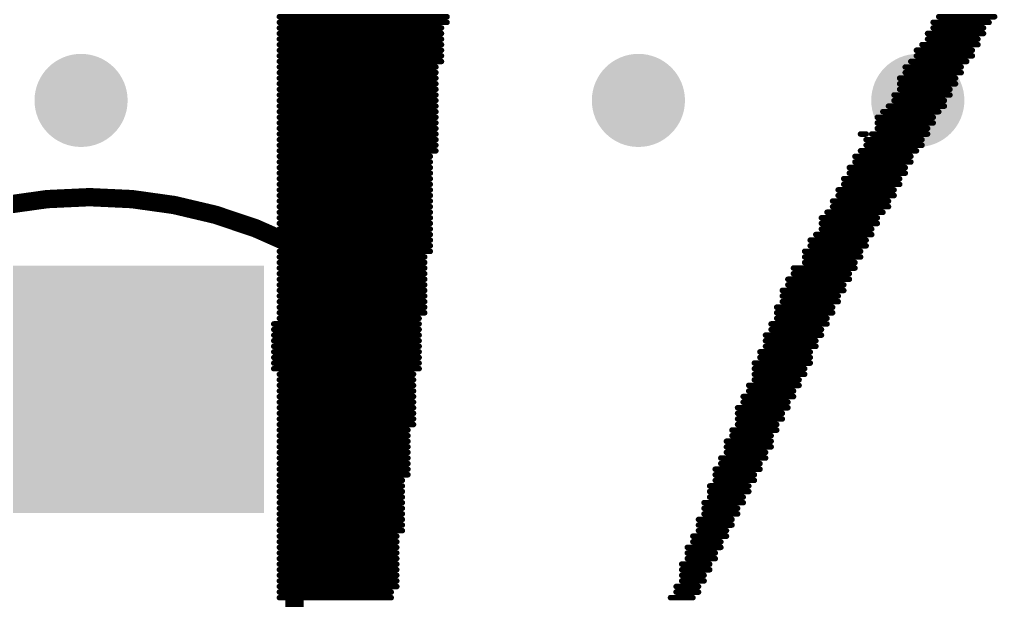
# Model space of a CAD drawing. Header units: millimetres. Extents: x -6 to 151, y -20 to 98.
# Drawn here: x 27.39 to 32.73, y 24.43 to 27.6 of the extents above; entities that cross this region are included whole.
import ezdxf

# ---------------------------------------------------------------- set-up
doc = ezdxf.new("R2010")
doc.units = ezdxf.units.MM
for name, color, linetype in [('BottomOverlay', 54, 'Continuous'), ('TopOverlay', 2, 'Continuous'), ('TopPaste', 8, 'Continuous'), ('TopSolder', 216, 'Continuous'), ('ViaHoleLayer', 16, 'Continuous')]:
    doc.layers.add(name, color=color, linetype=linetype)

# ---------------------------------------------------------------- blocks, each defined once
blk = doc.blocks.new('CAP1206_166')
at = {"layer": 'TopPaste'}
for points in [[(-2.1, -0.925), (-2.1, 0.925), (-0.8, 0.925), (-0.8, -0.925)], [(0.8, -0.925), (0.8, 0.925), (2.1, 0.925), (2.1, -0.925)]]:
    blk.add_hatch(color=8, dxfattribs=at).paths.add_polyline_path(points)
at = {"layer": 'TopSolder'}
for points in [[(-2.1254, -0.9504), (-2.1254, 0.9504), (-0.7746, 0.9504), (-0.7746, -0.9504)], [(0.7746, -0.9504), (0.7746, 0.9504), (2.1254, 0.9504), (2.1254, -0.9504)]]:
    blk.add_hatch(color=216, dxfattribs=at).paths.add_polyline_path(points)
at = {"layer": 'TopOverlay', "const_width": 0.1}
for points in [[(-2.2352, -1.1176, -0.236068), (-2.2352, 1.1176)], [(2.2352, 1.1176, -0.236068), (2.2352, -1.1176)]]:
    blk.add_lwpolyline(points, format="xyb", dxfattribs=at)
for points in [[(2.2352, 1.1176), (-2.2352, 1.1176)], [(2.2352, -1.1176), (-2.2352, -1.1176)]]:
    blk.add_lwpolyline(points, dxfattribs=at)
at = {"layer": 'TopOverlay', "const_width": 0.05}
for points in [[(-2.2602, 1.1176, 1), (-2.2102, 1.1176, 1)], [(-2.2602, 1.1176, 1), (-2.2102, 1.1176, 1)], [(2.2102, 1.1176, 1), (2.2602, 1.1176, 1)], [(2.2102, 1.1176, 1), (2.2602, 1.1176, 1)], [(-2.2602, -1.1176, 1), (-2.2102, -1.1176, 1)], [(-2.2602, -1.1176, 1), (-2.2102, -1.1176, 1)], [(2.2102, -1.1176, 1), (2.2602, -1.1176, 1)], [(2.2102, -1.1176, 1), (2.2602, -1.1176, 1)]]:
    blk.add_lwpolyline(points, format="xyb", close=True, dxfattribs=at)

msp = doc.modelspace()

# ---------------------------------------------------------------- hatches: boundary and pattern name
at = {"layer": 'ViaHoleLayer'}
h = msp.add_hatch(color=16, dxfattribs=at)
edge = h.paths.add_edge_path()
edge.add_arc((27.7269, 27.1634), 0.254, 0, 360)
h = msp.add_hatch(color=16, dxfattribs=at)
edge = h.paths.add_edge_path()
edge.add_arc((29.243, 27.1634), 0.254, 0, 360)
h = msp.add_hatch(color=16, dxfattribs=at)
edge = h.paths.add_edge_path()
edge.add_arc((30.767, 27.1634), 0.254, 0, 360)
h = msp.add_hatch(color=16, dxfattribs=at)
edge = h.paths.add_edge_path()
edge.add_arc((32.291, 27.1634), 0.254, 0, 360)

# ---------------------------------------------------------------- linework, layer by layer
at = {"layer": 'BottomOverlay', "const_width": 0.0305}
for points in [[(28.8087, 27.62), (29.7231, 27.62)], [(32.4053, 27.62), (32.7101, 27.62)], [(28.8087, 27.5895), (29.7231, 27.5895)], [(32.3748, 27.5895), (32.6796, 27.5895)], [(28.8087, 27.559), (29.6926, 27.559)], [(28.8087, 27.5285), (29.6926, 27.5285)], [(32.3444, 27.5285), (32.6492, 27.5285)], [(32.3748, 27.559), (32.6492, 27.559)], [(28.8087, 27.498), (29.6926, 27.498)], [(28.8087, 27.4676), (29.6926, 27.4676)], [(32.3139, 27.4676), (32.6187, 27.4676)], [(32.3444, 27.498), (32.6187, 27.498)], [(28.8087, 27.4371), (29.6926, 27.4371)], [(28.8087, 27.4066), (29.6926, 27.4066)], [(32.2834, 27.4371), (32.5882, 27.4371)], [(32.2834, 27.4066), (32.5882, 27.4066)], [(28.8087, 27.3761), (29.6926, 27.3761)], [(32.2529, 27.3761), (32.5577, 27.3761)], [(28.8087, 27.3456), (29.6621, 27.3456)], [(28.8087, 27.3152), (29.6621, 27.3152)], [(32.2224, 27.3456), (32.5272, 27.3456)], [(32.2224, 27.3152), (32.5272, 27.3152)], [(28.8087, 27.2847), (29.6621, 27.2847)], [(28.8087, 27.2542), (29.6621, 27.2542)], [(32.192, 27.2847), (32.4968, 27.2847)], [(32.192, 27.2542), (32.4968, 27.2542)], [(28.8087, 27.2237), (29.6621, 27.2237)], [(28.8087, 27.1932), (29.6621, 27.1932)], [(32.1615, 27.1932), (32.4663, 27.1932)], [(32.192, 27.2237), (32.4663, 27.2237)], [(28.8087, 27.1628), (29.6621, 27.1628)], [(32.1615, 27.1628), (32.4358, 27.1628)], [(28.8087, 27.1323), (29.6621, 27.1323)], [(28.8087, 27.1018), (29.6621, 27.1018)], [(32.1005, 27.1018), (32.4053, 27.1018)], [(32.131, 27.1323), (32.4358, 27.1323)], [(28.8087, 27.0713), (29.6621, 27.0713)], [(28.8087, 27.0408), (29.6621, 27.0408)], [(32.07, 27.0713), (32.3748, 27.0713)], [(32.07, 27.0408), (32.3748, 27.0408)], [(28.8087, 27.0104), (29.6621, 27.0104)], [(28.8087, 26.9799), (29.6621, 26.9799)], [(31.9786, 26.9799), (32.0091, 26.9799)], [(32.0396, 26.9799), (32.3444, 26.9799)], [(32.07, 27.0104), (32.3444, 27.0104)], [(28.8087, 26.9494), (29.6621, 26.9494)], [(32.0091, 26.9494), (32.3139, 26.9494)], [(28.8087, 26.9189), (29.6621, 26.9189)], [(28.8087, 26.8884), (29.6621, 26.8884)], [(31.9786, 26.8884), (32.2834, 26.8884)], [(32.0091, 26.9189), (32.3139, 26.9189)], [(28.8087, 26.858), (29.6316, 26.858)], [(28.8087, 26.8275), (29.6316, 26.8275)], [(31.9481, 26.858), (32.2529, 26.858)], [(31.9481, 26.8275), (32.2529, 26.8275)], [(28.8087, 26.797), (29.6316, 26.797)], [(28.8087, 26.7665), (29.6316, 26.7665)], [(31.9176, 26.797), (32.2224, 26.797)], [(31.9176, 26.7665), (32.2224, 26.7665)], [(28.8087, 26.736), (29.6316, 26.736)], [(31.8872, 26.736), (32.192, 26.736)], [(28.8087, 26.7056), (29.6316, 26.7056)], [(28.8087, 26.6751), (29.6316, 26.6751)], [(31.8567, 26.6751), (32.1615, 26.6751)], [(31.8872, 26.7056), (32.192, 26.7056)], [(28.8087, 26.6446), (29.6316, 26.6446)], [(28.8087, 26.6141), (29.6316, 26.6141)], [(31.8262, 26.6141), (32.131, 26.6141)], [(31.8567, 26.6446), (32.1615, 26.6446)], [(28.8087, 26.5836), (29.6316, 26.5836)], [(28.8087, 26.5532), (29.6316, 26.5532)], [(31.7957, 26.5532), (32.1005, 26.5532)], [(31.8262, 26.5836), (32.131, 26.5836)], [(28.8087, 26.5227), (29.6316, 26.5227)], [(31.7652, 26.5227), (32.07, 26.5227)], [(28.8087, 26.4922), (29.6316, 26.4922)], [(28.8087, 26.4617), (29.6316, 26.4617)], [(31.7652, 26.4922), (32.07, 26.4922)], [(31.7652, 26.4617), (32.0396, 26.4617)], [(28.8087, 26.4312), (29.6316, 26.4312)], [(28.8087, 26.4008), (29.6316, 26.4008)], [(31.7043, 26.4008), (32.0091, 26.4008)], [(31.7348, 26.4312), (32.0396, 26.4312)], [(28.8087, 26.3703), (29.6316, 26.3703)], [(28.8087, 26.3398), (29.6316, 26.3398)], [(31.6738, 26.3398), (31.9786, 26.3398)], [(31.7043, 26.3703), (32.0091, 26.3703)], [(28.8087, 26.3093), (29.6012, 26.3093)], [(31.6738, 26.3093), (31.9786, 26.3093)], [(28.8087, 26.2788), (29.6012, 26.2788)], [(28.8087, 26.2484), (29.6012, 26.2484)], [(31.6128, 26.2484), (31.9481, 26.2484)], [(31.6738, 26.2788), (31.9481, 26.2788)], [(28.8087, 26.2179), (29.6012, 26.2179)], [(28.8087, 26.1874), (29.6012, 26.1874)], [(31.5824, 26.1874), (31.9176, 26.1874)], [(31.6128, 26.2179), (31.9176, 26.2179)], [(28.8087, 26.1569), (29.6012, 26.1569)], [(28.8087, 26.1264), (29.6012, 26.1264)], [(31.5519, 26.1264), (31.8872, 26.1264)], [(31.5824, 26.1569), (31.8872, 26.1569)], [(28.8087, 26.096), (29.6012, 26.096)], [(31.5519, 26.096), (31.8567, 26.096)], [(28.8087, 26.0655), (29.6012, 26.0655)], [(28.8087, 26.035), (29.6012, 26.035)], [(31.5214, 26.035), (31.8262, 26.035)], [(31.5519, 26.0655), (31.8567, 26.0655)], [(28.8087, 26.0045), (29.6012, 26.0045)], [(28.8087, 25.974), (29.5707, 25.974)], [(31.5214, 26.0045), (31.8262, 26.0045)], [(31.5214, 25.974), (31.7957, 25.974)], [(28.7782, 25.9436), (29.5707, 25.9436)], [(28.7782, 25.9131), (29.5707, 25.9131)], [(31.4909, 25.9436), (31.7957, 25.9436)], [(31.4909, 25.9131), (31.7652, 25.9131)], [(28.7782, 25.8826), (29.5707, 25.8826)], [(31.4604, 25.8826), (31.7652, 25.8826)], [(28.7782, 25.8521), (29.5707, 25.8521)], [(28.7782, 25.8216), (29.5707, 25.8216)], [(31.4604, 25.8521), (31.7348, 25.8521)], [(31.4604, 25.8216), (31.7348, 25.8216)], [(28.7782, 25.7912), (29.5707, 25.7912)], [(28.7782, 25.7607), (29.5707, 25.7607)], [(31.43, 25.7912), (31.7043, 25.7912)], [(31.43, 25.7607), (31.7043, 25.7607)], [(28.7782, 25.7302), (29.5707, 25.7302)], [(28.7782, 25.6997), (29.5707, 25.6997)], [(31.3995, 25.7302), (31.7043, 25.7302)], [(31.3995, 25.6997), (31.6738, 25.6997)], [(28.8087, 25.6692), (29.5402, 25.6692)], [(31.3995, 25.6692), (31.6738, 25.6692)], [(28.8087, 25.6388), (29.5402, 25.6388)], [(28.8087, 25.6083), (29.5402, 25.6083)], [(31.369, 25.6083), (31.6433, 25.6083)], [(31.3995, 25.6388), (31.6433, 25.6388)], [(28.8087, 25.5778), (29.5402, 25.5778)], [(28.8087, 25.5473), (29.5402, 25.5473)], [(31.3385, 25.5473), (31.6128, 25.5473)], [(31.369, 25.5778), (31.6128, 25.5778)], [(28.8087, 25.5168), (29.5402, 25.5168)], [(28.8087, 25.4864), (29.5402, 25.4864)], [(31.308, 25.4864), (31.5824, 25.4864)], [(31.3385, 25.5168), (31.5824, 25.5168)], [(28.8087, 25.4559), (29.5402, 25.4559)], [(31.308, 25.4559), (31.5519, 25.4559)], [(28.8087, 25.4254), (29.5402, 25.4254)], [(28.8087, 25.3949), (29.5402, 25.3949)], [(31.308, 25.4254), (31.5519, 25.4254)], [(31.308, 25.3949), (31.5214, 25.3949)], [(28.8087, 25.3644), (29.5097, 25.3644)], [(28.8087, 25.334), (29.5097, 25.334)], [(31.2776, 25.3644), (31.5214, 25.3644)], [(31.2776, 25.334), (31.4909, 25.334)], [(28.8087, 25.3035), (29.5097, 25.3035)], [(28.8087, 25.273), (29.5097, 25.273)], [(31.2471, 25.3035), (31.4909, 25.3035)], [(31.2471, 25.273), (31.4909, 25.273)], [(28.8087, 25.2425), (29.5097, 25.2425)], [(31.2471, 25.2425), (31.4604, 25.2425)], [(28.8087, 25.212), (29.5097, 25.212)], [(28.8087, 25.1816), (29.5097, 25.1816)], [(31.2166, 25.212), (31.4604, 25.212)], [(31.2166, 25.1816), (31.43, 25.1816)], [(28.8087, 25.1511), (29.5097, 25.1511)], [(28.8087, 25.1206), (29.5097, 25.1206)], [(31.1861, 25.1511), (31.43, 25.1511)], [(31.1861, 25.1206), (31.3995, 25.1206)], [(28.8087, 25.0901), (29.4792, 25.0901)], [(28.8087, 25.0596), (29.4792, 25.0596)], [(31.1556, 25.0596), (31.369, 25.0596)], [(31.1861, 25.0901), (31.3995, 25.0901)], [(28.8087, 25.0292), (29.4792, 25.0292)], [(31.1556, 25.0292), (31.369, 25.0292)], [(28.8087, 24.9987), (29.4792, 24.9987)], [(28.8087, 24.9682), (29.4792, 24.9682)], [(31.1252, 24.9682), (31.3385, 24.9682)], [(31.1556, 24.9987), (31.3385, 24.9987)], [(28.8087, 24.9377), (29.4792, 24.9377)], [(28.8087, 24.9072), (29.4792, 24.9072)], [(31.1252, 24.9377), (31.308, 24.9377)], [(31.1252, 24.9072), (31.308, 24.9072)], [(28.8087, 24.8768), (29.4792, 24.8768)], [(28.8087, 24.8463), (29.4792, 24.8463)], [(31.0947, 24.8768), (31.2776, 24.8768)], [(31.0947, 24.8463), (31.2776, 24.8463)], [(28.8087, 24.8158), (29.4792, 24.8158)], [(31.0947, 24.8158), (31.2471, 24.8158)], [(28.8087, 24.7853), (29.4488, 24.7853)], [(28.8087, 24.7548), (29.4488, 24.7548)], [(31.0642, 24.7853), (31.2471, 24.7853)], [(31.0642, 24.7548), (31.2166, 24.7548)], [(28.8087, 24.7244), (29.4488, 24.7244)], [(28.8087, 24.6939), (29.4488, 24.6939)], [(31.0337, 24.7244), (31.2166, 24.7244)], [(31.0337, 24.6939), (31.1861, 24.6939)], [(28.8087, 24.6634), (29.4488, 24.6634)], [(28.8087, 24.6329), (29.4488, 24.6329)], [(31.0032, 24.6329), (31.1556, 24.6329)], [(31.0337, 24.6634), (31.1861, 24.6634)], [(28.8087, 24.6024), (29.4488, 24.6024)], [(31.0032, 24.6024), (31.1556, 24.6024)], [(28.8087, 24.572), (29.4488, 24.572)], [(28.8087, 24.5415), (29.4488, 24.5415)], [(31.0032, 24.572), (31.1252, 24.572)], [(31.0032, 24.5415), (31.1252, 24.5415)], [(28.8087, 24.511), (29.4488, 24.511)], [(28.8087, 24.4805), (29.4183, 24.4805)], [(30.9728, 24.511), (31.0947, 24.511)], [(30.9728, 24.4805), (31.0947, 24.4805)], [(28.8087, 24.45), (29.4183, 24.45)], [(30.9423, 24.45), (31.0642, 24.45)]]:
    msp.add_lwpolyline(points, dxfattribs=at)
at = {"layer": 'BottomOverlay', "const_width": 0.0152}
for points in [[(28.8011, 27.62, 1), (28.8163, 27.62, 1)], [(29.7155, 27.62, 1), (29.7307, 27.62, 1)], [(32.3977, 27.62, 1), (32.4129, 27.62, 1)], [(32.7025, 27.62, 1), (32.7177, 27.62, 1)], [(28.8011, 27.5895, 1), (28.8163, 27.5895, 1)], [(29.7155, 27.5895, 1), (29.7307, 27.5895, 1)], [(32.3672, 27.5895, 1), (32.3825, 27.5895, 1)], [(32.672, 27.5895, 1), (32.6873, 27.5895, 1)], [(28.8011, 27.559, 1), (28.8163, 27.559, 1)], [(28.8011, 27.5285, 1), (28.8163, 27.5285, 1)], [(29.685, 27.559, 1), (29.7002, 27.559, 1)], [(29.685, 27.5285, 1), (29.7002, 27.5285, 1)], [(32.3367, 27.5285, 1), (32.352, 27.5285, 1)], [(32.3672, 27.559, 1), (32.3825, 27.559, 1)], [(32.6415, 27.559, 1), (32.6568, 27.559, 1)], [(32.6415, 27.5285, 1), (32.6568, 27.5285, 1)], [(28.8011, 27.498, 1), (28.8163, 27.498, 1)], [(28.8011, 27.4676, 1), (28.8163, 27.4676, 1)], [(29.685, 27.498, 1), (29.7002, 27.498, 1)], [(29.685, 27.4676, 1), (29.7002, 27.4676, 1)], [(32.3063, 27.4676, 1), (32.3215, 27.4676, 1)], [(32.3367, 27.498, 1), (32.352, 27.498, 1)], [(32.6111, 27.498, 1), (32.6263, 27.498, 1)], [(32.6111, 27.4676, 1), (32.6263, 27.4676, 1)], [(28.8011, 27.4371, 1), (28.8163, 27.4371, 1)], [(28.8011, 27.4066, 1), (28.8163, 27.4066, 1)], [(29.685, 27.4371, 1), (29.7002, 27.4371, 1)], [(29.685, 27.4066, 1), (29.7002, 27.4066, 1)], [(32.2758, 27.4371, 1), (32.291, 27.4371, 1)], [(32.2758, 27.4066, 1), (32.291, 27.4066, 1)], [(32.5806, 27.4371, 1), (32.5958, 27.4371, 1)], [(32.5806, 27.4066, 1), (32.5958, 27.4066, 1)], [(28.8011, 27.3761, 1), (28.8163, 27.3761, 1)], [(29.685, 27.3761, 1), (29.7002, 27.3761, 1)], [(32.2453, 27.3761, 1), (32.2605, 27.3761, 1)], [(32.5501, 27.3761, 1), (32.5653, 27.3761, 1)], [(28.8011, 27.3456, 1), (28.8163, 27.3456, 1)], [(28.8011, 27.3152, 1), (28.8163, 27.3152, 1)], [(29.6545, 27.3456, 1), (29.6697, 27.3456, 1)], [(29.6545, 27.3152, 1), (29.6697, 27.3152, 1)], [(32.2148, 27.3456, 1), (32.2301, 27.3456, 1)], [(32.2148, 27.3152, 1), (32.2301, 27.3152, 1)], [(32.5196, 27.3456, 1), (32.5349, 27.3456, 1)], [(32.5196, 27.3152, 1), (32.5349, 27.3152, 1)], [(28.8011, 27.2847, 1), (28.8163, 27.2847, 1)], [(28.8011, 27.2542, 1), (28.8163, 27.2542, 1)], [(29.6545, 27.2847, 1), (29.6697, 27.2847, 1)], [(29.6545, 27.2542, 1), (29.6697, 27.2542, 1)], [(32.1843, 27.2847, 1), (32.1996, 27.2847, 1)], [(32.1843, 27.2542, 1), (32.1996, 27.2542, 1)], [(32.4891, 27.2847, 1), (32.5044, 27.2847, 1)], [(32.4891, 27.2542, 1), (32.5044, 27.2542, 1)], [(28.8011, 27.2237, 1), (28.8163, 27.2237, 1)], [(28.8011, 27.1932, 1), (28.8163, 27.1932, 1)], [(29.6545, 27.2237, 1), (29.6697, 27.2237, 1)], [(29.6545, 27.1932, 1), (29.6697, 27.1932, 1)], [(32.1539, 27.1932, 1), (32.1691, 27.1932, 1)], [(32.1843, 27.2237, 1), (32.1996, 27.2237, 1)], [(32.4587, 27.2237, 1), (32.4739, 27.2237, 1)], [(32.4587, 27.1932, 1), (32.4739, 27.1932, 1)], [(28.8011, 27.1628, 1), (28.8163, 27.1628, 1)], [(29.6545, 27.1628, 1), (29.6697, 27.1628, 1)], [(32.1539, 27.1628, 1), (32.1691, 27.1628, 1)], [(32.4282, 27.1628, 1), (32.4434, 27.1628, 1)], [(28.8011, 27.1323, 1), (28.8163, 27.1323, 1)], [(28.8011, 27.1018, 1), (28.8163, 27.1018, 1)], [(29.6545, 27.1323, 1), (29.6697, 27.1323, 1)], [(29.6545, 27.1018, 1), (29.6697, 27.1018, 1)], [(32.0929, 27.1018, 1), (32.1081, 27.1018, 1)], [(32.1234, 27.1323, 1), (32.1386, 27.1323, 1)], [(32.3977, 27.1018, 1), (32.4129, 27.1018, 1)], [(32.4282, 27.1323, 1), (32.4434, 27.1323, 1)], [(28.8011, 27.0713, 1), (28.8163, 27.0713, 1)], [(28.8011, 27.0408, 1), (28.8163, 27.0408, 1)], [(29.6545, 27.0713, 1), (29.6697, 27.0713, 1)], [(29.6545, 27.0408, 1), (29.6697, 27.0408, 1)], [(32.0624, 27.0713, 1), (32.0777, 27.0713, 1)], [(32.0624, 27.0408, 1), (32.0777, 27.0408, 1)], [(32.3672, 27.0713, 1), (32.3825, 27.0713, 1)], [(32.3672, 27.0408, 1), (32.3825, 27.0408, 1)], [(28.8011, 27.0104, 1), (28.8163, 27.0104, 1)], [(28.8011, 26.9799, 1), (28.8163, 26.9799, 1)], [(29.6545, 27.0104, 1), (29.6697, 27.0104, 1)], [(29.6545, 26.9799, 1), (29.6697, 26.9799, 1)], [(31.971, 26.9799, 1), (31.9862, 26.9799, 1)], [(32.0015, 26.9799, 1), (32.0167, 26.9799, 1)], [(32.0319, 26.9799, 1), (32.0472, 26.9799, 1)], [(32.0624, 27.0104, 1), (32.0777, 27.0104, 1)], [(32.3367, 27.0104, 1), (32.352, 27.0104, 1)], [(32.3367, 26.9799, 1), (32.352, 26.9799, 1)], [(28.8011, 26.9494, 1), (28.8163, 26.9494, 1)], [(29.6545, 26.9494, 1), (29.6697, 26.9494, 1)], [(32.0015, 26.9494, 1), (32.0167, 26.9494, 1)], [(32.3063, 26.9494, 1), (32.3215, 26.9494, 1)], [(28.8011, 26.9189, 1), (28.8163, 26.9189, 1)], [(28.8011, 26.8884, 1), (28.8163, 26.8884, 1)], [(29.6545, 26.9189, 1), (29.6697, 26.9189, 1)], [(29.6545, 26.8884, 1), (29.6697, 26.8884, 1)], [(31.971, 26.8884, 1), (31.9862, 26.8884, 1)], [(32.0015, 26.9189, 1), (32.0167, 26.9189, 1)], [(32.2758, 26.8884, 1), (32.291, 26.8884, 1)], [(32.3063, 26.9189, 1), (32.3215, 26.9189, 1)], [(28.8011, 26.858, 1), (28.8163, 26.858, 1)], [(28.8011, 26.8275, 1), (28.8163, 26.8275, 1)], [(29.624, 26.858, 1), (29.6393, 26.858, 1)], [(29.624, 26.8275, 1), (29.6393, 26.8275, 1)], [(31.9405, 26.858, 1), (31.9557, 26.858, 1)], [(31.9405, 26.8275, 1), (31.9557, 26.8275, 1)], [(32.2453, 26.858, 1), (32.2605, 26.858, 1)], [(32.2453, 26.8275, 1), (32.2605, 26.8275, 1)], [(28.8011, 26.797, 1), (28.8163, 26.797, 1)], [(28.8011, 26.7665, 1), (28.8163, 26.7665, 1)], [(29.624, 26.797, 1), (29.6393, 26.797, 1)], [(29.624, 26.7665, 1), (29.6393, 26.7665, 1)], [(31.91, 26.797, 1), (31.9253, 26.797, 1)], [(31.91, 26.7665, 1), (31.9253, 26.7665, 1)], [(32.2148, 26.797, 1), (32.2301, 26.797, 1)], [(32.2148, 26.7665, 1), (32.2301, 26.7665, 1)], [(28.8011, 26.736, 1), (28.8163, 26.736, 1)], [(29.624, 26.736, 1), (29.6393, 26.736, 1)], [(31.8795, 26.736, 1), (31.8948, 26.736, 1)], [(32.1843, 26.736, 1), (32.1996, 26.736, 1)], [(28.8011, 26.7056, 1), (28.8163, 26.7056, 1)], [(28.8011, 26.6751, 1), (28.8163, 26.6751, 1)], [(29.624, 26.7056, 1), (29.6393, 26.7056, 1)], [(29.624, 26.6751, 1), (29.6393, 26.6751, 1)], [(31.8491, 26.6751, 1), (31.8643, 26.6751, 1)], [(31.8795, 26.7056, 1), (31.8948, 26.7056, 1)], [(32.1539, 26.6751, 1), (32.1691, 26.6751, 1)], [(32.1843, 26.7056, 1), (32.1996, 26.7056, 1)], [(28.8011, 26.6446, 1), (28.8163, 26.6446, 1)], [(28.8011, 26.6141, 1), (28.8163, 26.6141, 1)], [(29.624, 26.6446, 1), (29.6393, 26.6446, 1)], [(29.624, 26.6141, 1), (29.6393, 26.6141, 1)], [(31.8186, 26.6141, 1), (31.8338, 26.6141, 1)], [(31.8491, 26.6446, 1), (31.8643, 26.6446, 1)], [(32.1234, 26.6141, 1), (32.1386, 26.6141, 1)], [(32.1539, 26.6446, 1), (32.1691, 26.6446, 1)], [(28.8011, 26.5836, 1), (28.8163, 26.5836, 1)], [(28.8011, 26.5532, 1), (28.8163, 26.5532, 1)], [(29.624, 26.5836, 1), (29.6393, 26.5836, 1)], [(29.624, 26.5532, 1), (29.6393, 26.5532, 1)], [(31.7881, 26.5532, 1), (31.8033, 26.5532, 1)], [(31.8186, 26.5836, 1), (31.8338, 26.5836, 1)], [(32.0929, 26.5532, 1), (32.1081, 26.5532, 1)], [(32.1234, 26.5836, 1), (32.1386, 26.5836, 1)], [(28.8011, 26.5227, 1), (28.8163, 26.5227, 1)], [(29.624, 26.5227, 1), (29.6393, 26.5227, 1)], [(31.7576, 26.5227, 1), (31.7729, 26.5227, 1)], [(32.0624, 26.5227, 1), (32.0777, 26.5227, 1)], [(28.8011, 26.4922, 1), (28.8163, 26.4922, 1)], [(28.8011, 26.4617, 1), (28.8163, 26.4617, 1)], [(29.624, 26.4922, 1), (29.6393, 26.4922, 1)], [(29.624, 26.4617, 1), (29.6393, 26.4617, 1)], [(31.7576, 26.4922, 1), (31.7729, 26.4922, 1)], [(31.7576, 26.4617, 1), (31.7729, 26.4617, 1)], [(32.0319, 26.4617, 1), (32.0472, 26.4617, 1)], [(32.0624, 26.4922, 1), (32.0777, 26.4922, 1)], [(28.8011, 26.4312, 1), (28.8163, 26.4312, 1)], [(28.8011, 26.4008, 1), (28.8163, 26.4008, 1)], [(29.624, 26.4312, 1), (29.6393, 26.4312, 1)], [(29.624, 26.4008, 1), (29.6393, 26.4008, 1)], [(31.6967, 26.4008, 1), (31.7119, 26.4008, 1)], [(31.7271, 26.4312, 1), (31.7424, 26.4312, 1)], [(32.0015, 26.4008, 1), (32.0167, 26.4008, 1)], [(32.0319, 26.4312, 1), (32.0472, 26.4312, 1)], [(28.8011, 26.3703, 1), (28.8163, 26.3703, 1)], [(28.8011, 26.3398, 1), (28.8163, 26.3398, 1)], [(29.624, 26.3703, 1), (29.6393, 26.3703, 1)], [(29.624, 26.3398, 1), (29.6393, 26.3398, 1)], [(31.6662, 26.3398, 1), (31.6814, 26.3398, 1)], [(31.6967, 26.3703, 1), (31.7119, 26.3703, 1)], [(31.971, 26.3398, 1), (31.9862, 26.3398, 1)], [(32.0015, 26.3703, 1), (32.0167, 26.3703, 1)], [(28.8011, 26.3093, 1), (28.8163, 26.3093, 1)], [(29.5935, 26.3093, 1), (29.6088, 26.3093, 1)], [(31.6662, 26.3093, 1), (31.6814, 26.3093, 1)], [(31.971, 26.3093, 1), (31.9862, 26.3093, 1)], [(28.8011, 26.2788, 1), (28.8163, 26.2788, 1)], [(28.8011, 26.2484, 1), (28.8163, 26.2484, 1)], [(29.5935, 26.2788, 1), (29.6088, 26.2788, 1)], [(29.5935, 26.2484, 1), (29.6088, 26.2484, 1)], [(31.6052, 26.2484, 1), (31.6205, 26.2484, 1)], [(31.6662, 26.2788, 1), (31.6814, 26.2788, 1)], [(31.9405, 26.2788, 1), (31.9557, 26.2788, 1)], [(31.9405, 26.2484, 1), (31.9557, 26.2484, 1)], [(28.8011, 26.2179, 1), (28.8163, 26.2179, 1)], [(28.8011, 26.1874, 1), (28.8163, 26.1874, 1)], [(29.5935, 26.2179, 1), (29.6088, 26.2179, 1)], [(29.5935, 26.1874, 1), (29.6088, 26.1874, 1)], [(31.5747, 26.1874, 1), (31.59, 26.1874, 1)], [(31.6052, 26.2179, 1), (31.6205, 26.2179, 1)], [(31.91, 26.2179, 1), (31.9253, 26.2179, 1)], [(31.91, 26.1874, 1), (31.9253, 26.1874, 1)], [(28.8011, 26.1569, 1), (28.8163, 26.1569, 1)], [(28.8011, 26.1264, 1), (28.8163, 26.1264, 1)], [(29.5935, 26.1569, 1), (29.6088, 26.1569, 1)], [(29.5935, 26.1264, 1), (29.6088, 26.1264, 1)], [(31.5443, 26.1264, 1), (31.5595, 26.1264, 1)], [(31.5747, 26.1569, 1), (31.59, 26.1569, 1)], [(31.8795, 26.1569, 1), (31.8948, 26.1569, 1)], [(31.8795, 26.1264, 1), (31.8948, 26.1264, 1)], [(28.8011, 26.096, 1), (28.8163, 26.096, 1)], [(29.5935, 26.096, 1), (29.6088, 26.096, 1)], [(31.5443, 26.096, 1), (31.5595, 26.096, 1)], [(31.8491, 26.096, 1), (31.8643, 26.096, 1)], [(28.8011, 26.0655, 1), (28.8163, 26.0655, 1)], [(28.8011, 26.035, 1), (28.8163, 26.035, 1)], [(29.5935, 26.0655, 1), (29.6088, 26.0655, 1)], [(29.5935, 26.035, 1), (29.6088, 26.035, 1)], [(31.5138, 26.035, 1), (31.529, 26.035, 1)], [(31.5443, 26.0655, 1), (31.5595, 26.0655, 1)], [(31.8186, 26.035, 1), (31.8338, 26.035, 1)], [(31.8491, 26.0655, 1), (31.8643, 26.0655, 1)], [(28.8011, 26.0045, 1), (28.8163, 26.0045, 1)], [(28.8011, 25.974, 1), (28.8163, 25.974, 1)], [(29.5631, 25.974, 1), (29.5783, 25.974, 1)], [(29.5935, 26.0045, 1), (29.6088, 26.0045, 1)], [(31.5138, 26.0045, 1), (31.529, 26.0045, 1)], [(31.5138, 25.974, 1), (31.529, 25.974, 1)], [(31.7881, 25.974, 1), (31.8033, 25.974, 1)], [(31.8186, 26.0045, 1), (31.8338, 26.0045, 1)], [(28.7706, 25.9436, 1), (28.7858, 25.9436, 1)], [(28.7706, 25.9131, 1), (28.7858, 25.9131, 1)], [(29.5631, 25.9436, 1), (29.5783, 25.9436, 1)], [(29.5631, 25.9131, 1), (29.5783, 25.9131, 1)], [(31.4833, 25.9436, 1), (31.4985, 25.9436, 1)], [(31.4833, 25.9131, 1), (31.4985, 25.9131, 1)], [(31.7576, 25.9131, 1), (31.7729, 25.9131, 1)], [(31.7881, 25.9436, 1), (31.8033, 25.9436, 1)], [(28.7706, 25.8826, 1), (28.7858, 25.8826, 1)], [(29.5631, 25.8826, 1), (29.5783, 25.8826, 1)], [(31.4528, 25.8826, 1), (31.4681, 25.8826, 1)], [(31.7576, 25.8826, 1), (31.7729, 25.8826, 1)], [(28.7706, 25.8521, 1), (28.7858, 25.8521, 1)], [(28.7706, 25.8216, 1), (28.7858, 25.8216, 1)], [(29.5631, 25.8521, 1), (29.5783, 25.8521, 1)], [(29.5631, 25.8216, 1), (29.5783, 25.8216, 1)], [(31.4528, 25.8521, 1), (31.4681, 25.8521, 1)], [(31.4528, 25.8216, 1), (31.4681, 25.8216, 1)], [(31.7271, 25.8521, 1), (31.7424, 25.8521, 1)], [(31.7271, 25.8216, 1), (31.7424, 25.8216, 1)], [(28.7706, 25.7912, 1), (28.7858, 25.7912, 1)], [(28.7706, 25.7607, 1), (28.7858, 25.7607, 1)], [(29.5631, 25.7912, 1), (29.5783, 25.7912, 1)], [(29.5631, 25.7607, 1), (29.5783, 25.7607, 1)], [(31.4223, 25.7912, 1), (31.4376, 25.7912, 1)], [(31.4223, 25.7607, 1), (31.4376, 25.7607, 1)], [(31.6967, 25.7912, 1), (31.7119, 25.7912, 1)], [(31.6967, 25.7607, 1), (31.7119, 25.7607, 1)], [(28.7706, 25.7302, 1), (28.7858, 25.7302, 1)], [(28.7706, 25.6997, 1), (28.7858, 25.6997, 1)], [(29.5631, 25.7302, 1), (29.5783, 25.7302, 1)], [(29.5631, 25.6997, 1), (29.5783, 25.6997, 1)], [(31.3919, 25.7302, 1), (31.4071, 25.7302, 1)], [(31.3919, 25.6997, 1), (31.4071, 25.6997, 1)], [(31.6662, 25.6997, 1), (31.6814, 25.6997, 1)], [(31.6967, 25.7302, 1), (31.7119, 25.7302, 1)], [(28.8011, 25.6692, 1), (28.8163, 25.6692, 1)], [(29.5326, 25.6692, 1), (29.5478, 25.6692, 1)], [(31.3919, 25.6692, 1), (31.4071, 25.6692, 1)], [(31.6662, 25.6692, 1), (31.6814, 25.6692, 1)], [(28.8011, 25.6388, 1), (28.8163, 25.6388, 1)], [(28.8011, 25.6083, 1), (28.8163, 25.6083, 1)], [(29.5326, 25.6388, 1), (29.5478, 25.6388, 1)], [(29.5326, 25.6083, 1), (29.5478, 25.6083, 1)], [(31.3614, 25.6083, 1), (31.3766, 25.6083, 1)], [(31.3919, 25.6388, 1), (31.4071, 25.6388, 1)], [(31.6357, 25.6388, 1), (31.6509, 25.6388, 1)], [(31.6357, 25.6083, 1), (31.6509, 25.6083, 1)], [(28.8011, 25.5778, 1), (28.8163, 25.5778, 1)], [(28.8011, 25.5473, 1), (28.8163, 25.5473, 1)], [(29.5326, 25.5778, 1), (29.5478, 25.5778, 1)], [(29.5326, 25.5473, 1), (29.5478, 25.5473, 1)], [(31.3309, 25.5473, 1), (31.3461, 25.5473, 1)], [(31.3614, 25.5778, 1), (31.3766, 25.5778, 1)], [(31.6052, 25.5778, 1), (31.6205, 25.5778, 1)], [(31.6052, 25.5473, 1), (31.6205, 25.5473, 1)], [(28.8011, 25.5168, 1), (28.8163, 25.5168, 1)], [(28.8011, 25.4864, 1), (28.8163, 25.4864, 1)], [(29.5326, 25.5168, 1), (29.5478, 25.5168, 1)], [(29.5326, 25.4864, 1), (29.5478, 25.4864, 1)], [(31.3004, 25.4864, 1), (31.3157, 25.4864, 1)], [(31.3309, 25.5168, 1), (31.3461, 25.5168, 1)], [(31.5747, 25.5168, 1), (31.59, 25.5168, 1)], [(31.5747, 25.4864, 1), (31.59, 25.4864, 1)], [(28.8011, 25.4559, 1), (28.8163, 25.4559, 1)], [(29.5326, 25.4559, 1), (29.5478, 25.4559, 1)], [(31.3004, 25.4559, 1), (31.3157, 25.4559, 1)], [(31.5443, 25.4559, 1), (31.5595, 25.4559, 1)], [(28.8011, 25.4254, 1), (28.8163, 25.4254, 1)], [(28.8011, 25.3949, 1), (28.8163, 25.3949, 1)], [(29.5326, 25.4254, 1), (29.5478, 25.4254, 1)], [(29.5326, 25.3949, 1), (29.5478, 25.3949, 1)], [(31.3004, 25.4254, 1), (31.3157, 25.4254, 1)], [(31.3004, 25.3949, 1), (31.3157, 25.3949, 1)], [(31.5138, 25.3949, 1), (31.529, 25.3949, 1)], [(31.5443, 25.4254, 1), (31.5595, 25.4254, 1)], [(28.8011, 25.3644, 1), (28.8163, 25.3644, 1)], [(28.8011, 25.334, 1), (28.8163, 25.334, 1)], [(29.5021, 25.3644, 1), (29.5173, 25.3644, 1)], [(29.5021, 25.334, 1), (29.5173, 25.334, 1)], [(31.2699, 25.3644, 1), (31.2852, 25.3644, 1)], [(31.2699, 25.334, 1), (31.2852, 25.334, 1)], [(31.4833, 25.334, 1), (31.4985, 25.334, 1)], [(31.5138, 25.3644, 1), (31.529, 25.3644, 1)], [(28.8011, 25.3035, 1), (28.8163, 25.3035, 1)], [(28.8011, 25.273, 1), (28.8163, 25.273, 1)], [(29.5021, 25.3035, 1), (29.5173, 25.3035, 1)], [(29.5021, 25.273, 1), (29.5173, 25.273, 1)], [(31.2395, 25.3035, 1), (31.2547, 25.3035, 1)], [(31.2395, 25.273, 1), (31.2547, 25.273, 1)], [(31.4833, 25.3035, 1), (31.4985, 25.3035, 1)], [(31.4833, 25.273, 1), (31.4985, 25.273, 1)], [(28.8011, 25.2425, 1), (28.8163, 25.2425, 1)], [(29.5021, 25.2425, 1), (29.5173, 25.2425, 1)], [(31.2395, 25.2425, 1), (31.2547, 25.2425, 1)], [(31.4528, 25.2425, 1), (31.4681, 25.2425, 1)], [(28.8011, 25.212, 1), (28.8163, 25.212, 1)], [(28.8011, 25.1816, 1), (28.8163, 25.1816, 1)], [(29.5021, 25.212, 1), (29.5173, 25.212, 1)], [(29.5021, 25.1816, 1), (29.5173, 25.1816, 1)], [(31.209, 25.212, 1), (31.2242, 25.212, 1)], [(31.209, 25.1816, 1), (31.2242, 25.1816, 1)], [(31.4223, 25.1816, 1), (31.4376, 25.1816, 1)], [(31.4528, 25.212, 1), (31.4681, 25.212, 1)], [(28.8011, 25.1511, 1), (28.8163, 25.1511, 1)], [(28.8011, 25.1206, 1), (28.8163, 25.1206, 1)], [(29.5021, 25.1511, 1), (29.5173, 25.1511, 1)], [(29.5021, 25.1206, 1), (29.5173, 25.1206, 1)], [(31.1785, 25.1511, 1), (31.1937, 25.1511, 1)], [(31.1785, 25.1206, 1), (31.1937, 25.1206, 1)], [(31.3919, 25.1206, 1), (31.4071, 25.1206, 1)], [(31.4223, 25.1511, 1), (31.4376, 25.1511, 1)], [(28.8011, 25.0901, 1), (28.8163, 25.0901, 1)], [(28.8011, 25.0596, 1), (28.8163, 25.0596, 1)], [(29.4716, 25.0901, 1), (29.4869, 25.0901, 1)], [(29.4716, 25.0596, 1), (29.4869, 25.0596, 1)], [(31.148, 25.0596, 1), (31.1633, 25.0596, 1)], [(31.1785, 25.0901, 1), (31.1937, 25.0901, 1)], [(31.3614, 25.0596, 1), (31.3766, 25.0596, 1)], [(31.3919, 25.0901, 1), (31.4071, 25.0901, 1)], [(28.8011, 25.0292, 1), (28.8163, 25.0292, 1)], [(29.4716, 25.0292, 1), (29.4869, 25.0292, 1)], [(31.148, 25.0292, 1), (31.1633, 25.0292, 1)], [(31.3614, 25.0292, 1), (31.3766, 25.0292, 1)], [(28.8011, 24.9987, 1), (28.8163, 24.9987, 1)], [(28.8011, 24.9682, 1), (28.8163, 24.9682, 1)], [(29.4716, 24.9987, 1), (29.4869, 24.9987, 1)], [(29.4716, 24.9682, 1), (29.4869, 24.9682, 1)], [(31.1175, 24.9682, 1), (31.1328, 24.9682, 1)], [(31.148, 24.9987, 1), (31.1633, 24.9987, 1)], [(31.3309, 24.9987, 1), (31.3461, 24.9987, 1)], [(31.3309, 24.9682, 1), (31.3461, 24.9682, 1)], [(28.8011, 24.9377, 1), (28.8163, 24.9377, 1)], [(28.8011, 24.9072, 1), (28.8163, 24.9072, 1)], [(29.4716, 24.9377, 1), (29.4869, 24.9377, 1)], [(29.4716, 24.9072, 1), (29.4869, 24.9072, 1)], [(31.1175, 24.9377, 1), (31.1328, 24.9377, 1)], [(31.1175, 24.9072, 1), (31.1328, 24.9072, 1)], [(31.3004, 24.9377, 1), (31.3157, 24.9377, 1)], [(31.3004, 24.9072, 1), (31.3157, 24.9072, 1)], [(28.8011, 24.8768, 1), (28.8163, 24.8768, 1)], [(28.8011, 24.8463, 1), (28.8163, 24.8463, 1)], [(29.4716, 24.8768, 1), (29.4869, 24.8768, 1)], [(29.4716, 24.8463, 1), (29.4869, 24.8463, 1)], [(31.0871, 24.8768, 1), (31.1023, 24.8768, 1)], [(31.0871, 24.8463, 1), (31.1023, 24.8463, 1)], [(31.2699, 24.8768, 1), (31.2852, 24.8768, 1)], [(31.2699, 24.8463, 1), (31.2852, 24.8463, 1)], [(28.8011, 24.8158, 1), (28.8163, 24.8158, 1)], [(29.4716, 24.8158, 1), (29.4869, 24.8158, 1)], [(31.0871, 24.8158, 1), (31.1023, 24.8158, 1)], [(31.2395, 24.8158, 1), (31.2547, 24.8158, 1)], [(28.8011, 24.7853, 1), (28.8163, 24.7853, 1)], [(28.8011, 24.7548, 1), (28.8163, 24.7548, 1)], [(29.4411, 24.7853, 1), (29.4564, 24.7853, 1)], [(29.4411, 24.7548, 1), (29.4564, 24.7548, 1)], [(31.0566, 24.7853, 1), (31.0718, 24.7853, 1)], [(31.0566, 24.7548, 1), (31.0718, 24.7548, 1)], [(31.209, 24.7548, 1), (31.2242, 24.7548, 1)], [(31.2395, 24.7853, 1), (31.2547, 24.7853, 1)], [(28.8011, 24.7244, 1), (28.8163, 24.7244, 1)], [(28.8011, 24.6939, 1), (28.8163, 24.6939, 1)], [(29.4411, 24.7244, 1), (29.4564, 24.7244, 1)], [(29.4411, 24.6939, 1), (29.4564, 24.6939, 1)], [(31.0261, 24.7244, 1), (31.0413, 24.7244, 1)], [(31.0261, 24.6939, 1), (31.0413, 24.6939, 1)], [(31.1785, 24.6939, 1), (31.1937, 24.6939, 1)], [(31.209, 24.7244, 1), (31.2242, 24.7244, 1)], [(28.8011, 24.6634, 1), (28.8163, 24.6634, 1)], [(28.8011, 24.6329, 1), (28.8163, 24.6329, 1)], [(29.4411, 24.6634, 1), (29.4564, 24.6634, 1)], [(29.4411, 24.6329, 1), (29.4564, 24.6329, 1)], [(30.9956, 24.6329, 1), (31.0109, 24.6329, 1)], [(31.0261, 24.6634, 1), (31.0413, 24.6634, 1)], [(31.148, 24.6329, 1), (31.1633, 24.6329, 1)], [(31.1785, 24.6634, 1), (31.1937, 24.6634, 1)], [(28.8011, 24.6024, 1), (28.8163, 24.6024, 1)], [(29.4411, 24.6024, 1), (29.4564, 24.6024, 1)], [(30.9956, 24.6024, 1), (31.0109, 24.6024, 1)], [(31.148, 24.6024, 1), (31.1633, 24.6024, 1)], [(28.8011, 24.572, 1), (28.8163, 24.572, 1)], [(28.8011, 24.5415, 1), (28.8163, 24.5415, 1)], [(29.4411, 24.572, 1), (29.4564, 24.572, 1)], [(29.4411, 24.5415, 1), (29.4564, 24.5415, 1)], [(30.9956, 24.572, 1), (31.0109, 24.572, 1)], [(30.9956, 24.5415, 1), (31.0109, 24.5415, 1)], [(31.1175, 24.572, 1), (31.1328, 24.572, 1)], [(31.1175, 24.5415, 1), (31.1328, 24.5415, 1)], [(28.8011, 24.511, 1), (28.8163, 24.511, 1)], [(28.8011, 24.4805, 1), (28.8163, 24.4805, 1)], [(29.4107, 24.4805, 1), (29.4259, 24.4805, 1)], [(29.4411, 24.511, 1), (29.4564, 24.511, 1)], [(30.9651, 24.511, 1), (30.9804, 24.511, 1)], [(30.9651, 24.4805, 1), (30.9804, 24.4805, 1)], [(31.0871, 24.511, 1), (31.1023, 24.511, 1)], [(31.0871, 24.4805, 1), (31.1023, 24.4805, 1)], [(28.8011, 24.45, 1), (28.8163, 24.45, 1)], [(29.4107, 24.45, 1), (29.4259, 24.45, 1)], [(30.9347, 24.45, 1), (30.9499, 24.45, 1)], [(31.0566, 24.45, 1), (31.0718, 24.45, 1)]]:
    msp.add_lwpolyline(points, format="xyb", close=True, dxfattribs=at)

# ---------------------------------------------------------------- block references
at = {"rotation": 270}
msp.add_blockref('CAP1206_166', (27.7734, 24.1365), dxfattribs=at)

doc.saveas('drawing.dxf')
